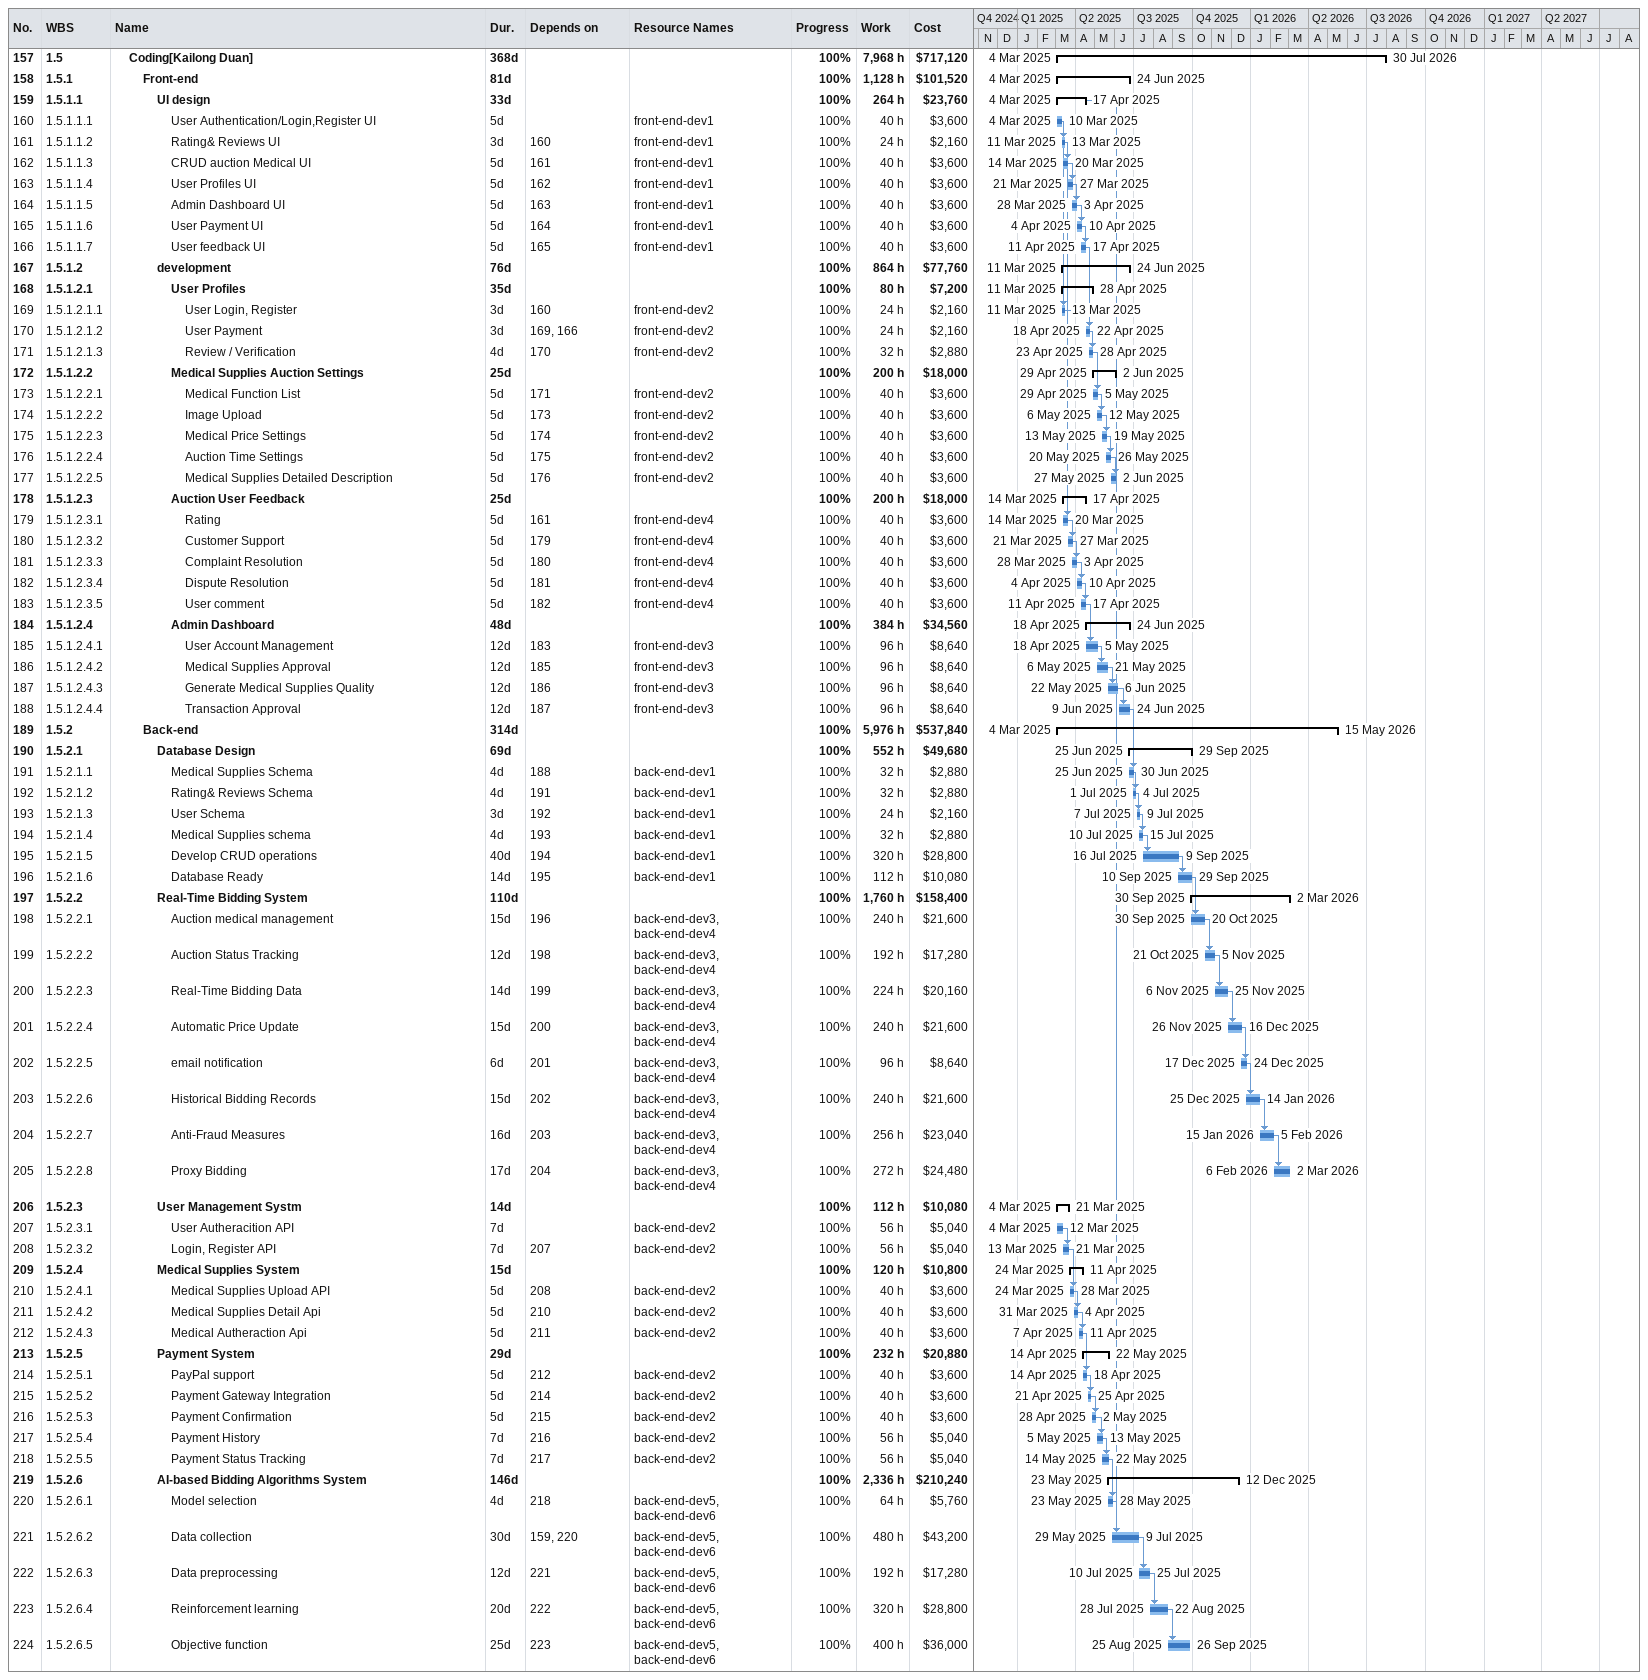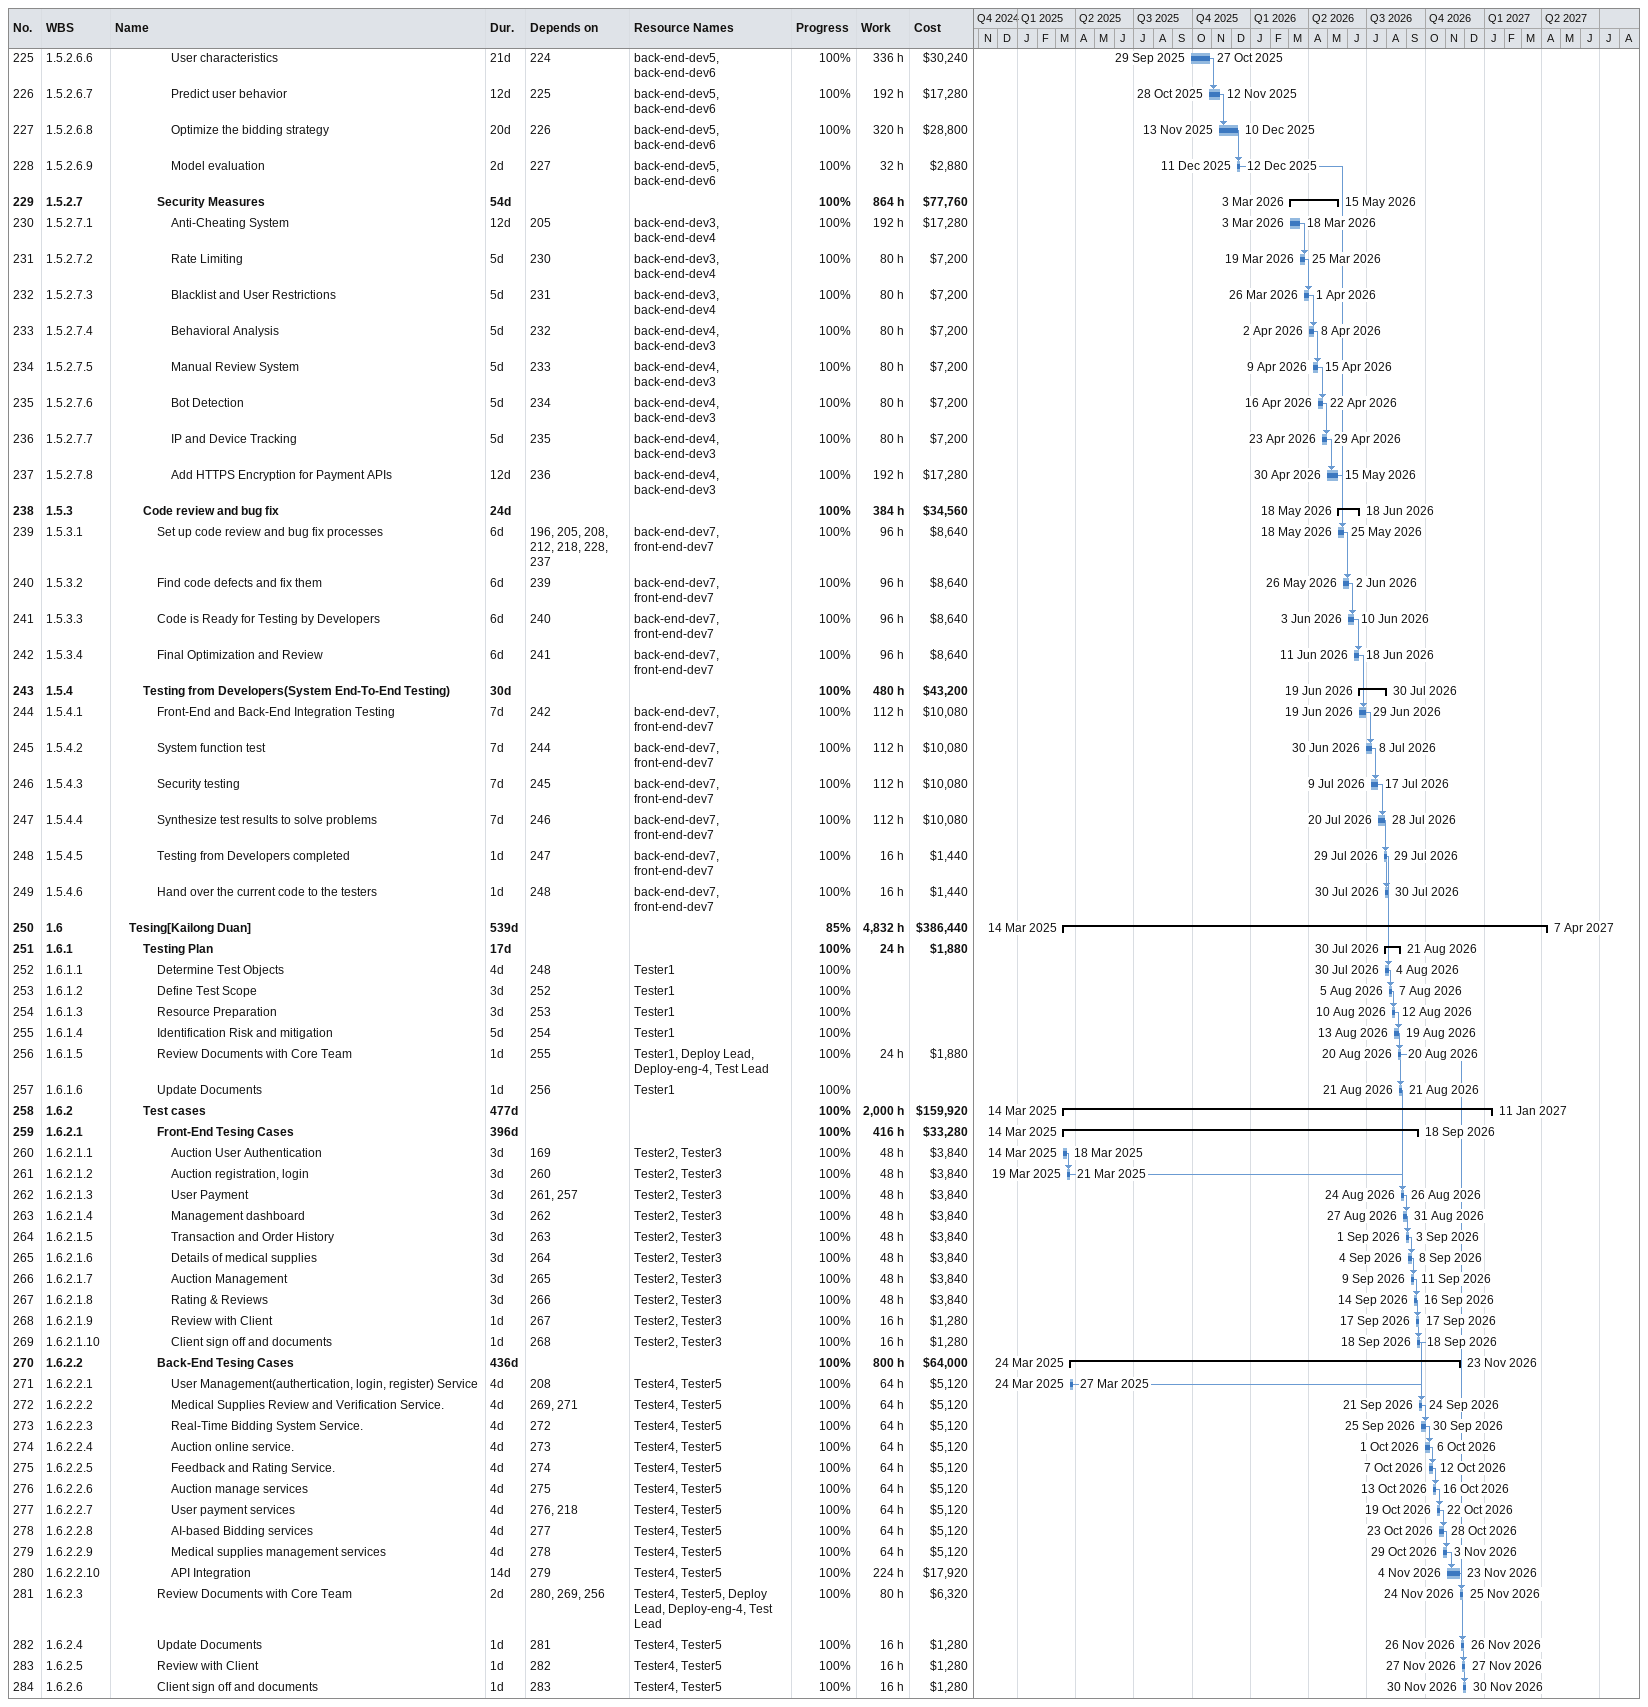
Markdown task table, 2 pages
| ID | WBS | Task | Duration | Start | Finish | Predecessors | Resources | % complete | Work (h) | Cost ($) |
|---|---|---|---|---|---|---|---|---|---|---|
| 157 | 1.5 | **Coding[Kailong Duan]** | 368d | 2025-03-04 | 2026-07-30 |  |  | 100 | 7968 | 717120 |
| 158 | 1.5.1 | **Front-end** | 81d | 2025-03-04 | 2025-06-24 |  |  | 100 | 1128 | 101520 |
| 159 | 1.5.1.1 | **UI design** | 33d | 2025-03-04 | 2025-04-17 |  |  | 100 | 264 | 23760 |
| 160 | 1.5.1.1.1 | User Authentication/Login,Register UI | 5d | 2025-03-04 | 2025-03-10 |  | front-end-dev1 | 100 | 40 | 3600 |
| 161 | 1.5.1.1.2 | Rating& Reviews UI | 3d | 2025-03-11 | 2025-03-13 | 160 | front-end-dev1 | 100 | 24 | 2160 |
| 162 | 1.5.1.1.3 | CRUD auction Medical UI | 5d | 2025-03-14 | 2025-03-20 | 161 | front-end-dev1 | 100 | 40 | 3600 |
| 163 | 1.5.1.1.4 | User Profiles UI | 5d | 2025-03-21 | 2025-03-27 | 162 | front-end-dev1 | 100 | 40 | 3600 |
| 164 | 1.5.1.1.5 | Admin Dashboard UI | 5d | 2025-03-28 | 2025-04-03 | 163 | front-end-dev1 | 100 | 40 | 3600 |
| 165 | 1.5.1.1.6 | User Payment UI | 5d | 2025-04-04 | 2025-04-10 | 164 | front-end-dev1 | 100 | 40 | 3600 |
| 166 | 1.5.1.1.7 | User feedback UI | 5d | 2025-04-11 | 2025-04-17 | 165 | front-end-dev1 | 100 | 40 | 3600 |
| 167 | 1.5.1.2 | **development** | 76d | 2025-03-11 | 2025-06-24 |  |  | 100 | 864 | 77760 |
| 168 | 1.5.1.2.1 | **User Profiles** | 35d | 2025-03-11 | 2025-04-28 |  |  | 100 | 80 | 7200 |
| 169 | 1.5.1.2.1.1 | User Login, Register | 3d | 2025-03-11 | 2025-03-13 | 160 | front-end-dev2 | 100 | 24 | 2160 |
| 170 | 1.5.1.2.1.2 | User Payment | 3d | 2025-04-18 | 2025-04-22 | 169, 166 | front-end-dev2 | 100 | 24 | 2160 |
| 171 | 1.5.1.2.1.3 | Review / Verification | 4d | 2025-04-23 | 2025-04-28 | 170 | front-end-dev2 | 100 | 32 | 2880 |
| 172 | 1.5.1.2.2 | **Medical Supplies Auction Settings** | 25d | 2025-04-29 | 2025-06-02 |  |  | 100 | 200 | 18000 |
| 173 | 1.5.1.2.2.1 | Medical Function List | 5d | 2025-04-29 | 2025-05-05 | 171 | front-end-dev2 | 100 | 40 | 3600 |
| 174 | 1.5.1.2.2.2 | Image Upload | 5d | 2025-05-06 | 2025-05-12 | 173 | front-end-dev2 | 100 | 40 | 3600 |
| 175 | 1.5.1.2.2.3 | Medical Price Settings | 5d | 2025-05-13 | 2025-05-19 | 174 | front-end-dev2 | 100 | 40 | 3600 |
| 176 | 1.5.1.2.2.4 | Auction Time Settings | 5d | 2025-05-20 | 2025-05-26 | 175 | front-end-dev2 | 100 | 40 | 3600 |
| 177 | 1.5.1.2.2.5 | Medical Supplies Detailed Description | 5d | 2025-05-27 | 2025-06-02 | 176 | front-end-dev2 | 100 | 40 | 3600 |
| 178 | 1.5.1.2.3 | **Auction User Feedback** | 25d | 2025-03-14 | 2025-04-17 |  |  | 100 | 200 | 18000 |
| 179 | 1.5.1.2.3.1 | Rating | 5d | 2025-03-14 | 2025-03-20 | 161 | front-end-dev4 | 100 | 40 | 3600 |
| 180 | 1.5.1.2.3.2 | Customer Support | 5d | 2025-03-21 | 2025-03-27 | 179 | front-end-dev4 | 100 | 40 | 3600 |
| 181 | 1.5.1.2.3.3 | Complaint Resolution | 5d | 2025-03-28 | 2025-04-03 | 180 | front-end-dev4 | 100 | 40 | 3600 |
| 182 | 1.5.1.2.3.4 | Dispute Resolution | 5d | 2025-04-04 | 2025-04-10 | 181 | front-end-dev4 | 100 | 40 | 3600 |
| 183 | 1.5.1.2.3.5 | User comment | 5d | 2025-04-11 | 2025-04-17 | 182 | front-end-dev4 | 100 | 40 | 3600 |
| 184 | 1.5.1.2.4 | **Admin Dashboard** | 48d | 2025-04-18 | 2025-06-24 |  |  | 100 | 384 | 34560 |
| 185 | 1.5.1.2.4.1 | User Account Management | 12d | 2025-04-18 | 2025-05-05 | 183 | front-end-dev3 | 100 | 96 | 8640 |
| 186 | 1.5.1.2.4.2 | Medical Supplies Approval | 12d | 2025-05-06 | 2025-05-21 | 185 | front-end-dev3 | 100 | 96 | 8640 |
| 187 | 1.5.1.2.4.3 | Generate Medical Supplies Quality | 12d | 2025-05-22 | 2025-06-06 | 186 | front-end-dev3 | 100 | 96 | 8640 |
| 188 | 1.5.1.2.4.4 | Transaction Approval | 12d | 2025-06-09 | 2025-06-24 | 187 | front-end-dev3 | 100 | 96 | 8640 |
| 189 | 1.5.2 | **Back-end** | 314d | 2025-03-04 | 2026-05-15 |  |  | 100 | 5976 | 537840 |
| 190 | 1.5.2.1 | **Database Design** | 69d | 2025-06-25 | 2025-09-29 |  |  | 100 | 552 | 49680 |
| 191 | 1.5.2.1.1 | Medical Supplies Schema | 4d | 2025-06-25 | 2025-06-30 | 188 | back-end-dev1 | 100 | 32 | 2880 |
| 192 | 1.5.2.1.2 | Rating& Reviews Schema | 4d | 2025-07-01 | 2025-07-04 | 191 | back-end-dev1 | 100 | 32 | 2880 |
| 193 | 1.5.2.1.3 | User Schema | 3d | 2025-07-07 | 2025-07-09 | 192 | back-end-dev1 | 100 | 24 | 2160 |
| 194 | 1.5.2.1.4 | Medical Supplies schema | 4d | 2025-07-10 | 2025-07-15 | 193 | back-end-dev1 | 100 | 32 | 2880 |
| 195 | 1.5.2.1.5 | Develop CRUD operations | 40d | 2025-07-16 | 2025-09-09 | 194 | back-end-dev1 | 100 | 320 | 28800 |
| 196 | 1.5.2.1.6 | Database Ready | 14d | 2025-09-10 | 2025-09-29 | 195 | back-end-dev1 | 100 | 112 | 10080 |
| 197 | 1.5.2.2 | **Real-Time Bidding System** | 110d | 2025-09-30 | 2026-03-02 |  |  | 100 | 1760 | 158400 |
| 198 | 1.5.2.2.1 | Auction medical management | 15d | 2025-09-30 | 2025-10-20 | 196 | back-end-dev3, back-end-dev4 | 100 | 240 | 21600 |
| 199 | 1.5.2.2.2 | Auction Status Tracking | 12d | 2025-10-21 | 2025-11-05 | 198 | back-end-dev3, back-end-dev4 | 100 | 192 | 17280 |
| 200 | 1.5.2.2.3 | Real-Time Bidding Data | 14d | 2025-11-06 | 2025-11-25 | 199 | back-end-dev3, back-end-dev4 | 100 | 224 | 20160 |
| 201 | 1.5.2.2.4 | Automatic Price Update | 15d | 2025-11-26 | 2025-12-16 | 200 | back-end-dev3, back-end-dev4 | 100 | 240 | 21600 |
| 202 | 1.5.2.2.5 | email notification | 6d | 2025-12-17 | 2025-12-24 | 201 | back-end-dev3, back-end-dev4 | 100 | 96 | 8640 |
| 203 | 1.5.2.2.6 | Historical Bidding Records | 15d | 2025-12-25 | 2026-01-14 | 202 | back-end-dev3, back-end-dev4 | 100 | 240 | 21600 |
| 204 | 1.5.2.2.7 | Anti-Fraud Measures | 16d | 2026-01-15 | 2026-02-05 | 203 | back-end-dev3, back-end-dev4 | 100 | 256 | 23040 |
| 205 | 1.5.2.2.8 | Proxy Bidding | 17d | 2026-02-06 | 2026-03-02 | 204 | back-end-dev3, back-end-dev4 | 100 | 272 | 24480 |
| 206 | 1.5.2.3 | **User Management Systm** | 14d | 2025-03-04 | 2025-03-21 |  |  | 100 | 112 | 10080 |
| 207 | 1.5.2.3.1 | User Autheracition API | 7d | 2025-03-04 | 2025-03-12 |  | back-end-dev2 | 100 | 56 | 5040 |
| 208 | 1.5.2.3.2 | Login, Register API | 7d | 2025-03-13 | 2025-03-21 | 207 | back-end-dev2 | 100 | 56 | 5040 |
| 209 | 1.5.2.4 | **Medical Supplies System** | 15d | 2025-03-24 | 2025-04-11 |  |  | 100 | 120 | 10800 |
| 210 | 1.5.2.4.1 | Medical Supplies Upload API | 5d | 2025-03-24 | 2025-03-28 | 208 | back-end-dev2 | 100 | 40 | 3600 |
| 211 | 1.5.2.4.2 | Medical Supplies Detail Api | 5d | 2025-03-31 | 2025-04-04 | 210 | back-end-dev2 | 100 | 40 | 3600 |
| 212 | 1.5.2.4.3 | Medical Autheraction Api | 5d | 2025-04-07 | 2025-04-11 | 211 | back-end-dev2 | 100 | 40 | 3600 |
| 213 | 1.5.2.5 | **Payment System** | 29d | 2025-04-14 | 2025-05-22 |  |  | 100 | 232 | 20880 |
| 214 | 1.5.2.5.1 | PayPal support | 5d | 2025-04-14 | 2025-04-18 | 212 | back-end-dev2 | 100 | 40 | 3600 |
| 215 | 1.5.2.5.2 | Payment Gateway Integration | 5d | 2025-04-21 | 2025-04-25 | 214 | back-end-dev2 | 100 | 40 | 3600 |
| 216 | 1.5.2.5.3 | Payment Confirmation | 5d | 2025-04-28 | 2025-05-02 | 215 | back-end-dev2 | 100 | 40 | 3600 |
| 217 | 1.5.2.5.4 | Payment History | 7d | 2025-05-05 | 2025-05-13 | 216 | back-end-dev2 | 100 | 56 | 5040 |
| 218 | 1.5.2.5.5 | Payment Status Tracking | 7d | 2025-05-14 | 2025-05-22 | 217 | back-end-dev2 | 100 | 56 | 5040 |
| 219 | 1.5.2.6 | **AI-based Bidding Algorithms System** | 146d | 2025-05-23 | 2025-12-12 |  |  | 100 | 2336 | 210240 |
| 220 | 1.5.2.6.1 | Model selection | 4d | 2025-05-23 | 2025-05-28 | 218 | back-end-dev5, back-end-dev6 | 100 | 64 | 5760 |
| 221 | 1.5.2.6.2 | Data collection | 30d | 2025-05-29 | 2025-07-09 | 159, 220 | back-end-dev5, back-end-dev6 | 100 | 480 | 43200 |
| 222 | 1.5.2.6.3 | Data preprocessing | 12d | 2025-07-10 | 2025-07-25 | 221 | back-end-dev5, back-end-dev6 | 100 | 192 | 17280 |
| 223 | 1.5.2.6.4 | Reinforcement learning | 20d | 2025-07-28 | 2025-08-22 | 222 | back-end-dev5, back-end-dev6 | 100 | 320 | 28800 |
| 224 | 1.5.2.6.5 | Objective function | 25d | 2025-08-25 | 2025-09-26 | 223 | back-end-dev5, back-end-dev6 | 100 | 400 | 36000 |
| 225 | 1.5.2.6.6 | User characteristics | 21d | 2025-09-29 | 2025-10-27 | 224 | back-end-dev5, back-end-dev6 | 100 | 336 | 30240 |
| 226 | 1.5.2.6.7 | Predict user behavior | 12d | 2025-10-28 | 2025-11-12 | 225 | back-end-dev5, back-end-dev6 | 100 | 192 | 17280 |
| 227 | 1.5.2.6.8 | Optimize the bidding strategy | 20d | 2025-11-13 | 2025-12-10 | 226 | back-end-dev5, back-end-dev6 | 100 | 320 | 28800 |
| 228 | 1.5.2.6.9 | Model evaluation | 2d | 2025-12-11 | 2025-12-12 | 227 | back-end-dev5, back-end-dev6 | 100 | 32 | 2880 |
| 229 | 1.5.2.7 | **Security Measures** | 54d | 2026-03-03 | 2026-05-15 |  |  | 100 | 864 | 77760 |
| 230 | 1.5.2.7.1 | Anti-Cheating System | 12d | 2026-03-03 | 2026-03-18 | 205 | back-end-dev3, back-end-dev4 | 100 | 192 | 17280 |
| 231 | 1.5.2.7.2 | Rate Limiting | 5d | 2026-03-19 | 2026-03-25 | 230 | back-end-dev3, back-end-dev4 | 100 | 80 | 7200 |
| 232 | 1.5.2.7.3 | Blacklist and User Restrictions | 5d | 2026-03-26 | 2026-04-01 | 231 | back-end-dev3, back-end-dev4 | 100 | 80 | 7200 |
| 233 | 1.5.2.7.4 | Behavioral Analysis | 5d | 2026-04-02 | 2026-04-08 | 232 | back-end-dev4, back-end-dev3 | 100 | 80 | 7200 |
| 234 | 1.5.2.7.5 | Manual Review System | 5d | 2026-04-09 | 2026-04-15 | 233 | back-end-dev4, back-end-dev3 | 100 | 80 | 7200 |
| 235 | 1.5.2.7.6 | Bot Detection | 5d | 2026-04-16 | 2026-04-22 | 234 | back-end-dev4, back-end-dev3 | 100 | 80 | 7200 |
| 236 | 1.5.2.7.7 | IP and Device Tracking | 5d | 2026-04-23 | 2026-04-29 | 235 | back-end-dev4, back-end-dev3 | 100 | 80 | 7200 |
| 237 | 1.5.2.7.8 | Add HTTPS Encryption for Payment APIs | 12d | 2026-04-30 | 2026-05-15 | 236 | back-end-dev4, back-end-dev3 | 100 | 192 | 17280 |
| 238 | 1.5.3 | **Code review and bug fix** | 24d | 2026-05-18 | 2026-06-18 |  |  | 100 | 384 | 34560 |
| 239 | 1.5.3.1 | Set up code review and bug fix processes | 6d | 2026-05-18 | 2026-05-25 | 196, 205, 208, 212, 218, 228, 237 | back-end-dev7, front-end-dev7 | 100 | 96 | 8640 |
| 240 | 1.5.3.2 | Find code defects and fix them | 6d | 2026-05-26 | 2026-06-02 | 239 | back-end-dev7, front-end-dev7 | 100 | 96 | 8640 |
| 241 | 1.5.3.3 | Code is Ready for Testing by Developers | 6d | 2026-06-03 | 2026-06-10 | 240 | back-end-dev7, front-end-dev7 | 100 | 96 | 8640 |
| 242 | 1.5.3.4 | Final Optimization and Review | 6d | 2026-06-11 | 2026-06-18 | 241 | back-end-dev7, front-end-dev7 | 100 | 96 | 8640 |
| 243 | 1.5.4 | **Testing from Developers(System End-To-End Testing)** | 30d | 2026-06-19 | 2026-07-30 |  |  | 100 | 480 | 43200 |
| 244 | 1.5.4.1 | Front-End and Back-End Integration Testing | 7d | 2026-06-19 | 2026-06-29 | 242 | back-end-dev7, front-end-dev7 | 100 | 112 | 10080 |
| 245 | 1.5.4.2 | System function test | 7d | 2026-06-30 | 2026-07-08 | 244 | back-end-dev7, front-end-dev7 | 100 | 112 | 10080 |
| 246 | 1.5.4.3 | Security testing | 7d | 2026-07-09 | 2026-07-17 | 245 | back-end-dev7, front-end-dev7 | 100 | 112 | 10080 |
| 247 | 1.5.4.4 | Synthesize test results to solve problems | 7d | 2026-07-20 | 2026-07-28 | 246 | back-end-dev7, front-end-dev7 | 100 | 112 | 10080 |
| 248 | 1.5.4.5 | Testing from Developers completed | 1d | 2026-07-29 | 2026-07-29 | 247 | back-end-dev7, front-end-dev7 | 100 | 16 | 1440 |
| 249 | 1.5.4.6 | Hand over the current code to the testers | 1d | 2026-07-30 | 2026-07-30 | 248 | back-end-dev7, front-end-dev7 | 100 | 16 | 1440 |
| 250 | 1.6 | **Tesing[Kailong Duan]** | 539d | 2025-03-14 | 2027-04-07 |  |  | 85 | 4832 | 386440 |
| 251 | 1.6.1 | **Testing Plan** | 17d | 2026-07-30 | 2026-08-21 |  |  | 100 | 24 | 1880 |
| 252 | 1.6.1.1 | Determine Test Objects | 4d | 2026-07-30 | 2026-08-04 | 248 | Tester1 | 100 |  |  |
| 253 | 1.6.1.2 | Define Test Scope | 3d | 2026-08-05 | 2026-08-07 | 252 | Tester1 | 100 |  |  |
| 254 | 1.6.1.3 | Resource Preparation | 3d | 2026-08-10 | 2026-08-12 | 253 | Tester1 | 100 |  |  |
| 255 | 1.6.1.4 | Identification Risk and mitigation | 5d | 2026-08-13 | 2026-08-19 | 254 | Tester1 | 100 |  |  |
| 256 | 1.6.1.5 | Review Documents with Core Team | 1d | 2026-08-20 | 2026-08-20 | 255 | Tester1, Deploy Lead, Deploy-eng-4, Test Lead | 100 | 24 | 1880 |
| 257 | 1.6.1.6 | Update Documents | 1d | 2026-08-21 | 2026-08-21 | 256 | Tester1 | 100 |  |  |
| 258 | 1.6.2 | **Test cases** | 477d | 2025-03-14 | 2027-01-11 |  |  | 100 | 2000 | 159920 |
| 259 | 1.6.2.1 | **Front-End Tesing Cases** | 396d | 2025-03-14 | 2026-09-18 |  |  | 100 | 416 | 33280 |
| 260 | 1.6.2.1.1 | Auction User Authentication | 3d | 2025-03-14 | 2025-03-18 | 169 | Tester2, Tester3 | 100 | 48 | 3840 |
| 261 | 1.6.2.1.2 | Auction registration, login | 3d | 2025-03-19 | 2025-03-21 | 260 | Tester2, Tester3 | 100 | 48 | 3840 |
| 262 | 1.6.2.1.3 | User Payment | 3d | 2026-08-24 | 2026-08-26 | 261, 257 | Tester2, Tester3 | 100 | 48 | 3840 |
| 263 | 1.6.2.1.4 | Management dashboard | 3d | 2026-08-27 | 2026-08-31 | 262 | Tester2, Tester3 | 100 | 48 | 3840 |
| 264 | 1.6.2.1.5 | Transaction and Order History | 3d | 2026-09-01 | 2026-09-03 | 263 | Tester2, Tester3 | 100 | 48 | 3840 |
| 265 | 1.6.2.1.6 | Details of medical supplies | 3d | 2026-09-04 | 2026-09-08 | 264 | Tester2, Tester3 | 100 | 48 | 3840 |
| 266 | 1.6.2.1.7 | Auction Management | 3d | 2026-09-09 | 2026-09-11 | 265 | Tester2, Tester3 | 100 | 48 | 3840 |
| 267 | 1.6.2.1.8 | Rating & Reviews | 3d | 2026-09-14 | 2026-09-16 | 266 | Tester2, Tester3 | 100 | 48 | 3840 |
| 268 | 1.6.2.1.9 | Review with Client | 1d | 2026-09-17 | 2026-09-17 | 267 | Tester2, Tester3 | 100 | 16 | 1280 |
| 269 | 1.6.2.1.10 | Client sign off and documents | 1d | 2026-09-18 | 2026-09-18 | 268 | Tester2, Tester3 | 100 | 16 | 1280 |
| 270 | 1.6.2.2 | **Back-End Tesing Cases** | 436d | 2025-03-24 | 2026-11-23 |  |  | 100 | 800 | 64000 |
| 271 | 1.6.2.2.1 | User Management(authertication, login, register) Service | 4d | 2025-03-24 | 2025-03-27 | 208 | Tester4, Tester5 | 100 | 64 | 5120 |
| 272 | 1.6.2.2.2 | Medical Supplies Review and Verification Service. | 4d | 2026-09-21 | 2026-09-24 | 269, 271 | Tester4, Tester5 | 100 | 64 | 5120 |
| 273 | 1.6.2.2.3 | Real-Time Bidding System Service. | 4d | 2026-09-25 | 2026-09-30 | 272 | Tester4, Tester5 | 100 | 64 | 5120 |
| 274 | 1.6.2.2.4 | Auction online service. | 4d | 2026-10-01 | 2026-10-06 | 273 | Tester4, Tester5 | 100 | 64 | 5120 |
| 275 | 1.6.2.2.5 | Feedback and Rating Service. | 4d | 2026-10-07 | 2026-10-12 | 274 | Tester4, Tester5 | 100 | 64 | 5120 |
| 276 | 1.6.2.2.6 | Auction manage services | 4d | 2026-10-13 | 2026-10-16 | 275 | Tester4, Tester5 | 100 | 64 | 5120 |
| 277 | 1.6.2.2.7 | User payment services | 4d | 2026-10-19 | 2026-10-22 | 276, 218 | Tester4, Tester5 | 100 | 64 | 5120 |
| 278 | 1.6.2.2.8 | AI-based Bidding services | 4d | 2026-10-23 | 2026-10-28 | 277 | Tester4, Tester5 | 100 | 64 | 5120 |
| 279 | 1.6.2.2.9 | Medical supplies management services | 4d | 2026-10-29 | 2026-11-03 | 278 | Tester4, Tester5 | 100 | 64 | 5120 |
| 280 | 1.6.2.2.10 | API Integration | 14d | 2026-11-04 | 2026-11-23 | 279 | Tester4, Tester5 | 100 | 224 | 17920 |
| 281 | 1.6.2.3 | Review Documents with Core Team | 2d | 2026-11-24 | 2026-11-25 | 280, 269, 256 | Tester4, Tester5, Deploy Lead, Deploy-eng-4, Test Lead | 100 | 80 | 6320 |
| 282 | 1.6.2.4 | Update Documents | 1d | 2026-11-26 | 2026-11-26 | 281 | Tester4, Tester5 | 100 | 16 | 1280 |
| 283 | 1.6.2.5 | Review with Client | 1d | 2026-11-27 | 2026-11-27 | 282 | Tester4, Tester5 | 100 | 16 | 1280 |
| 284 | 1.6.2.6 | Client sign off and documents | 1d | 2026-11-30 | 2026-11-30 | 283 | Tester4, Tester5 | 100 | 16 | 1280 |
